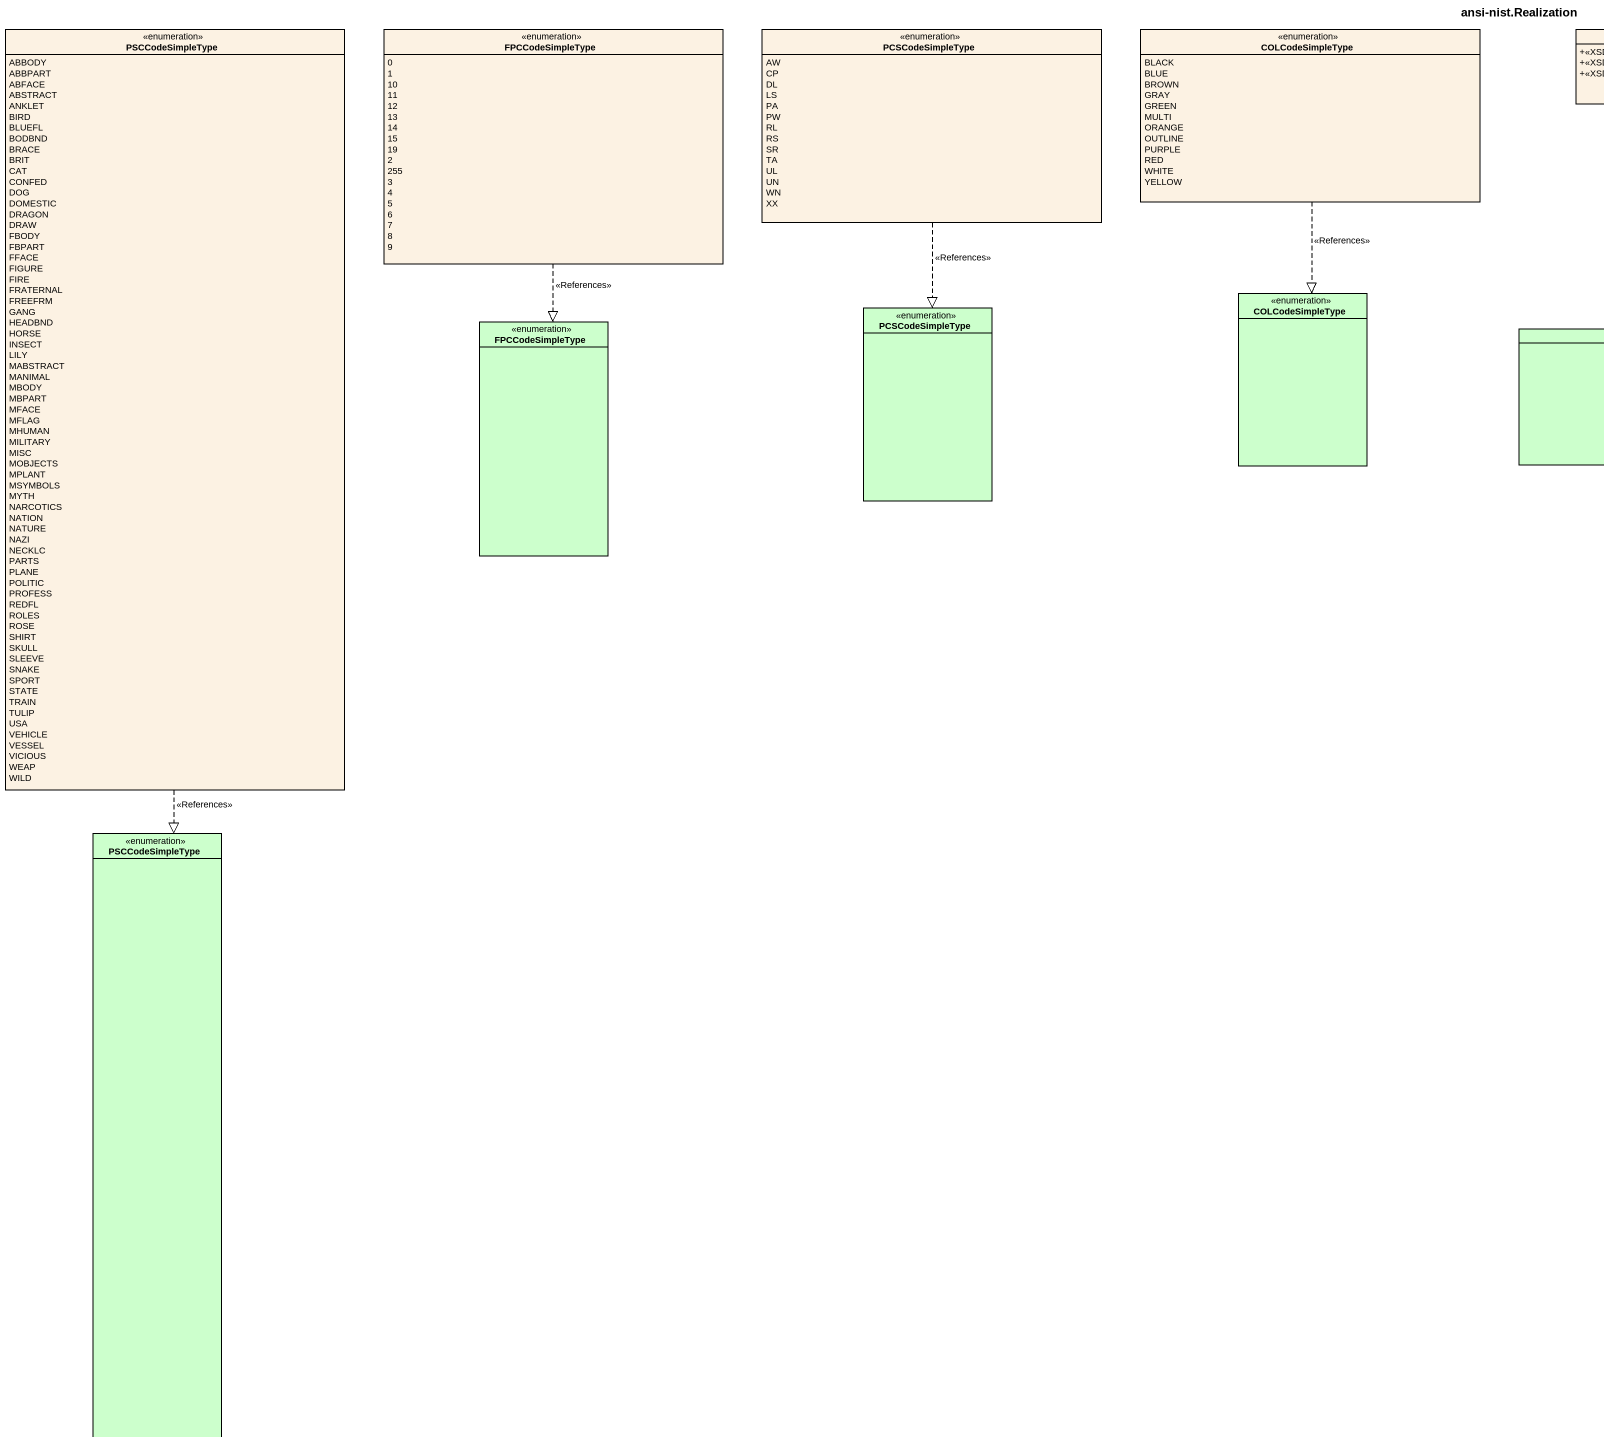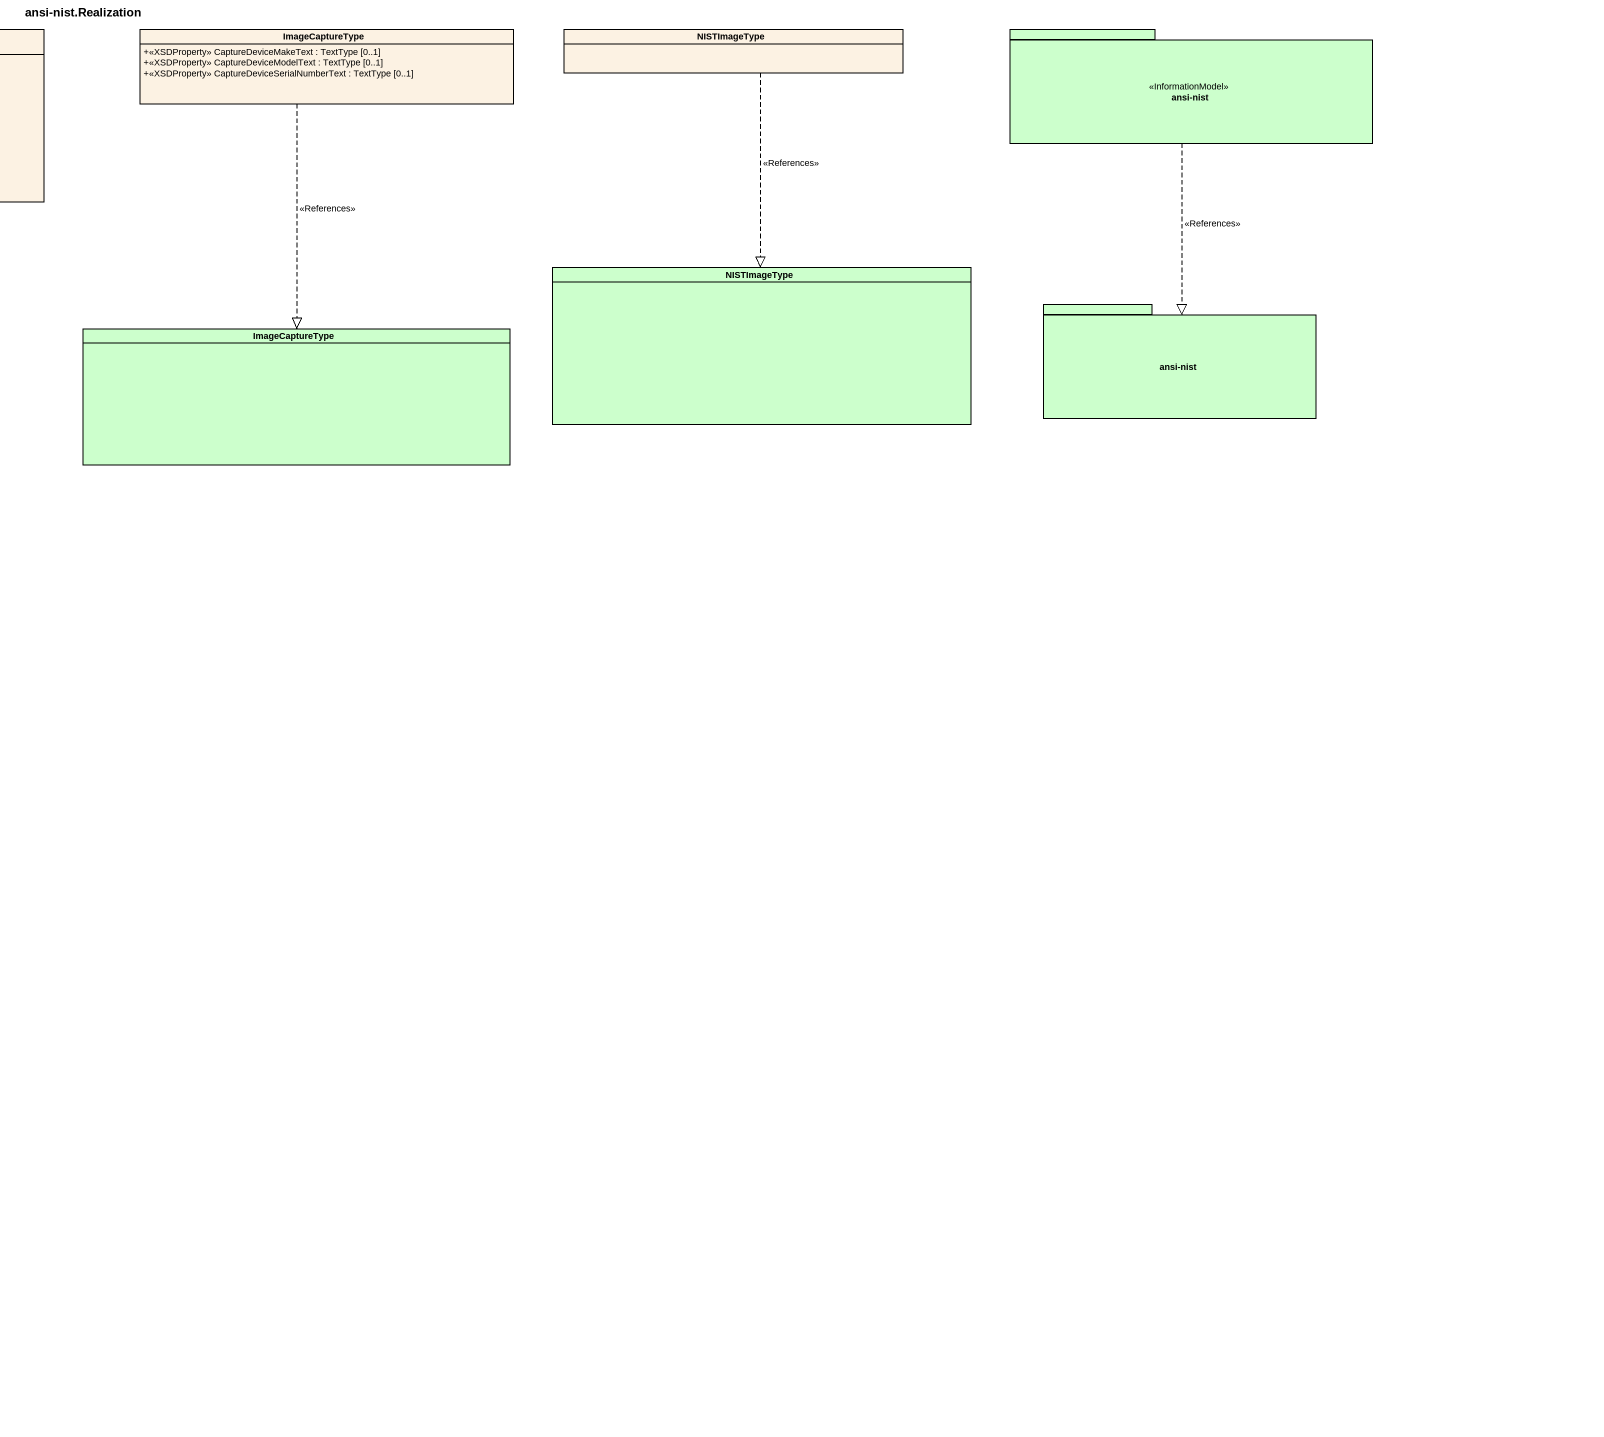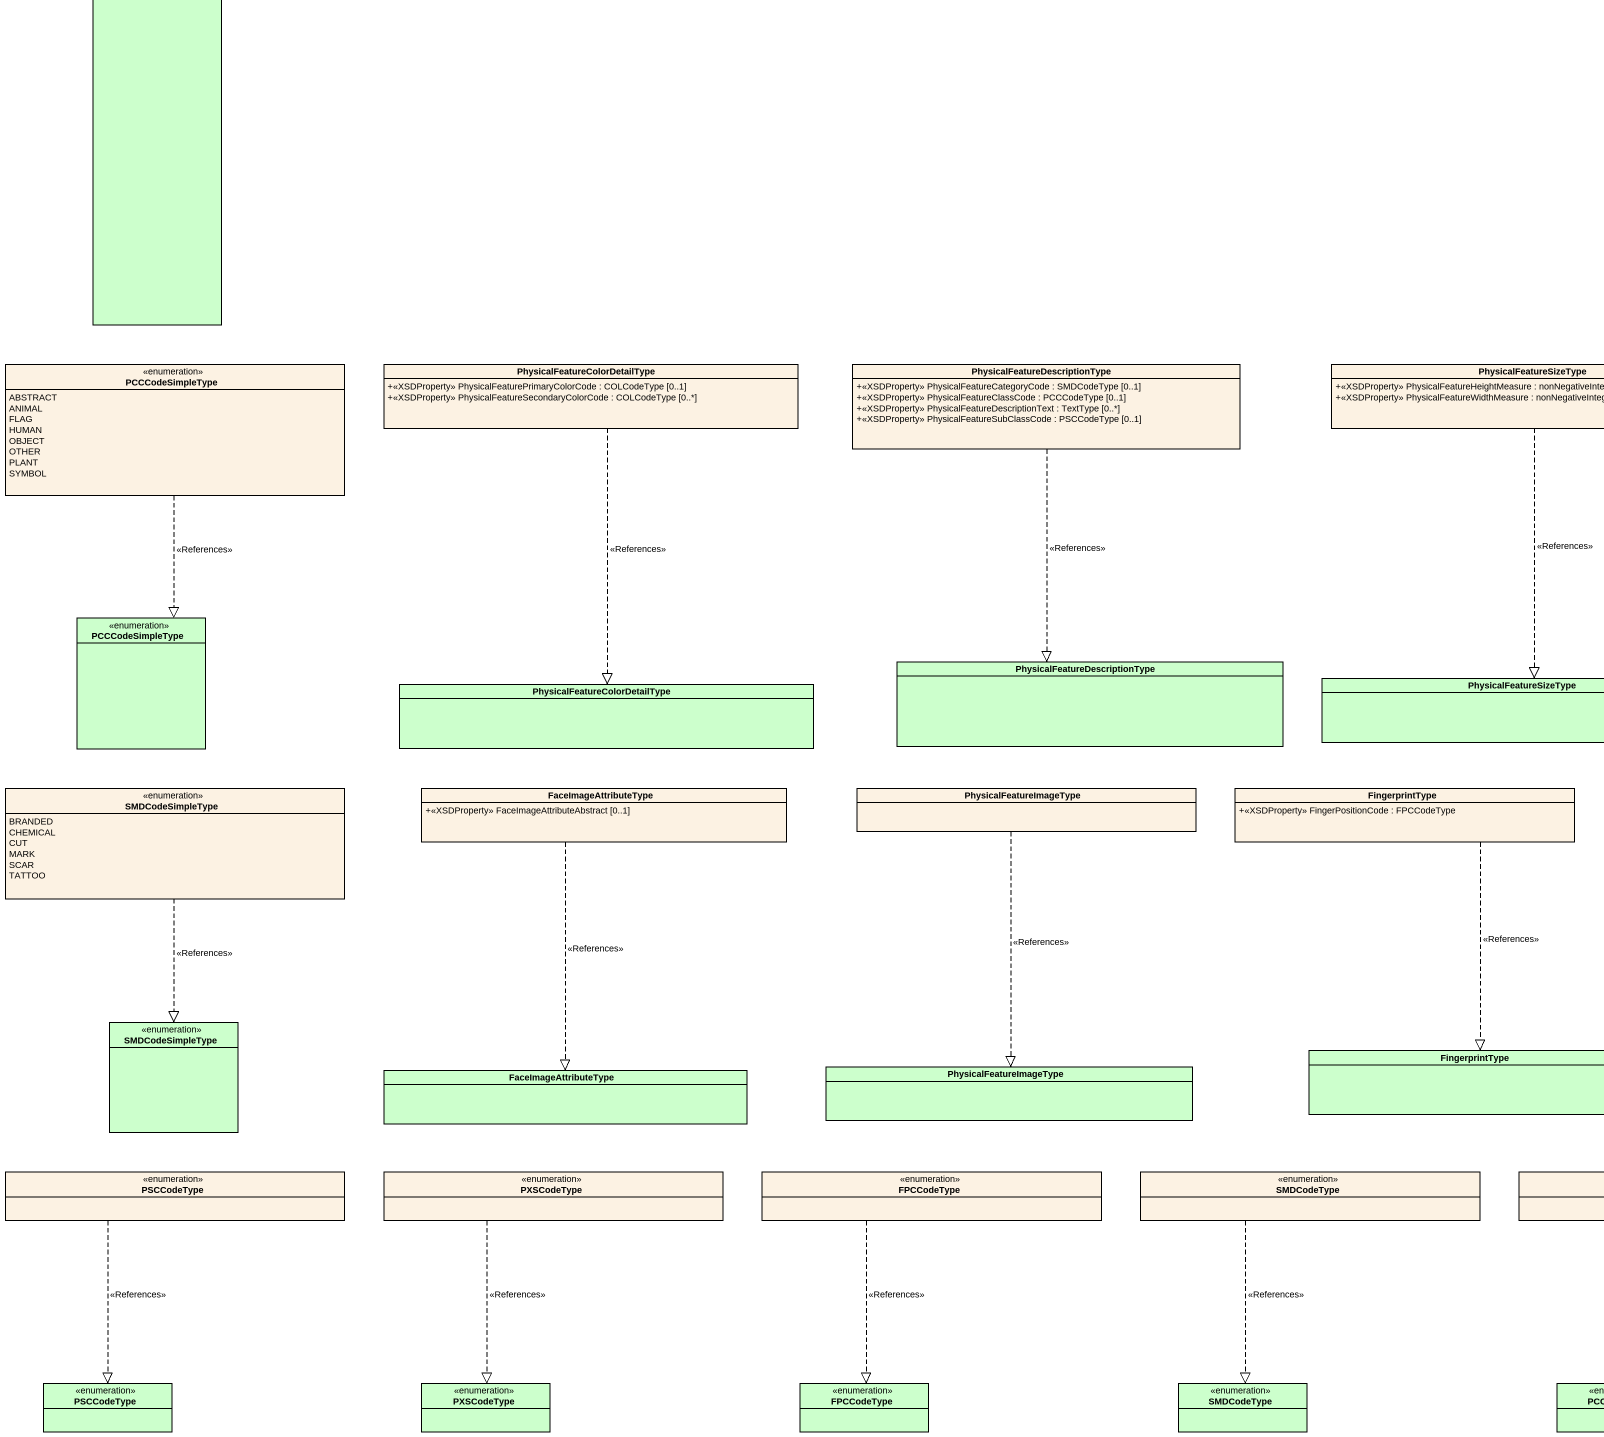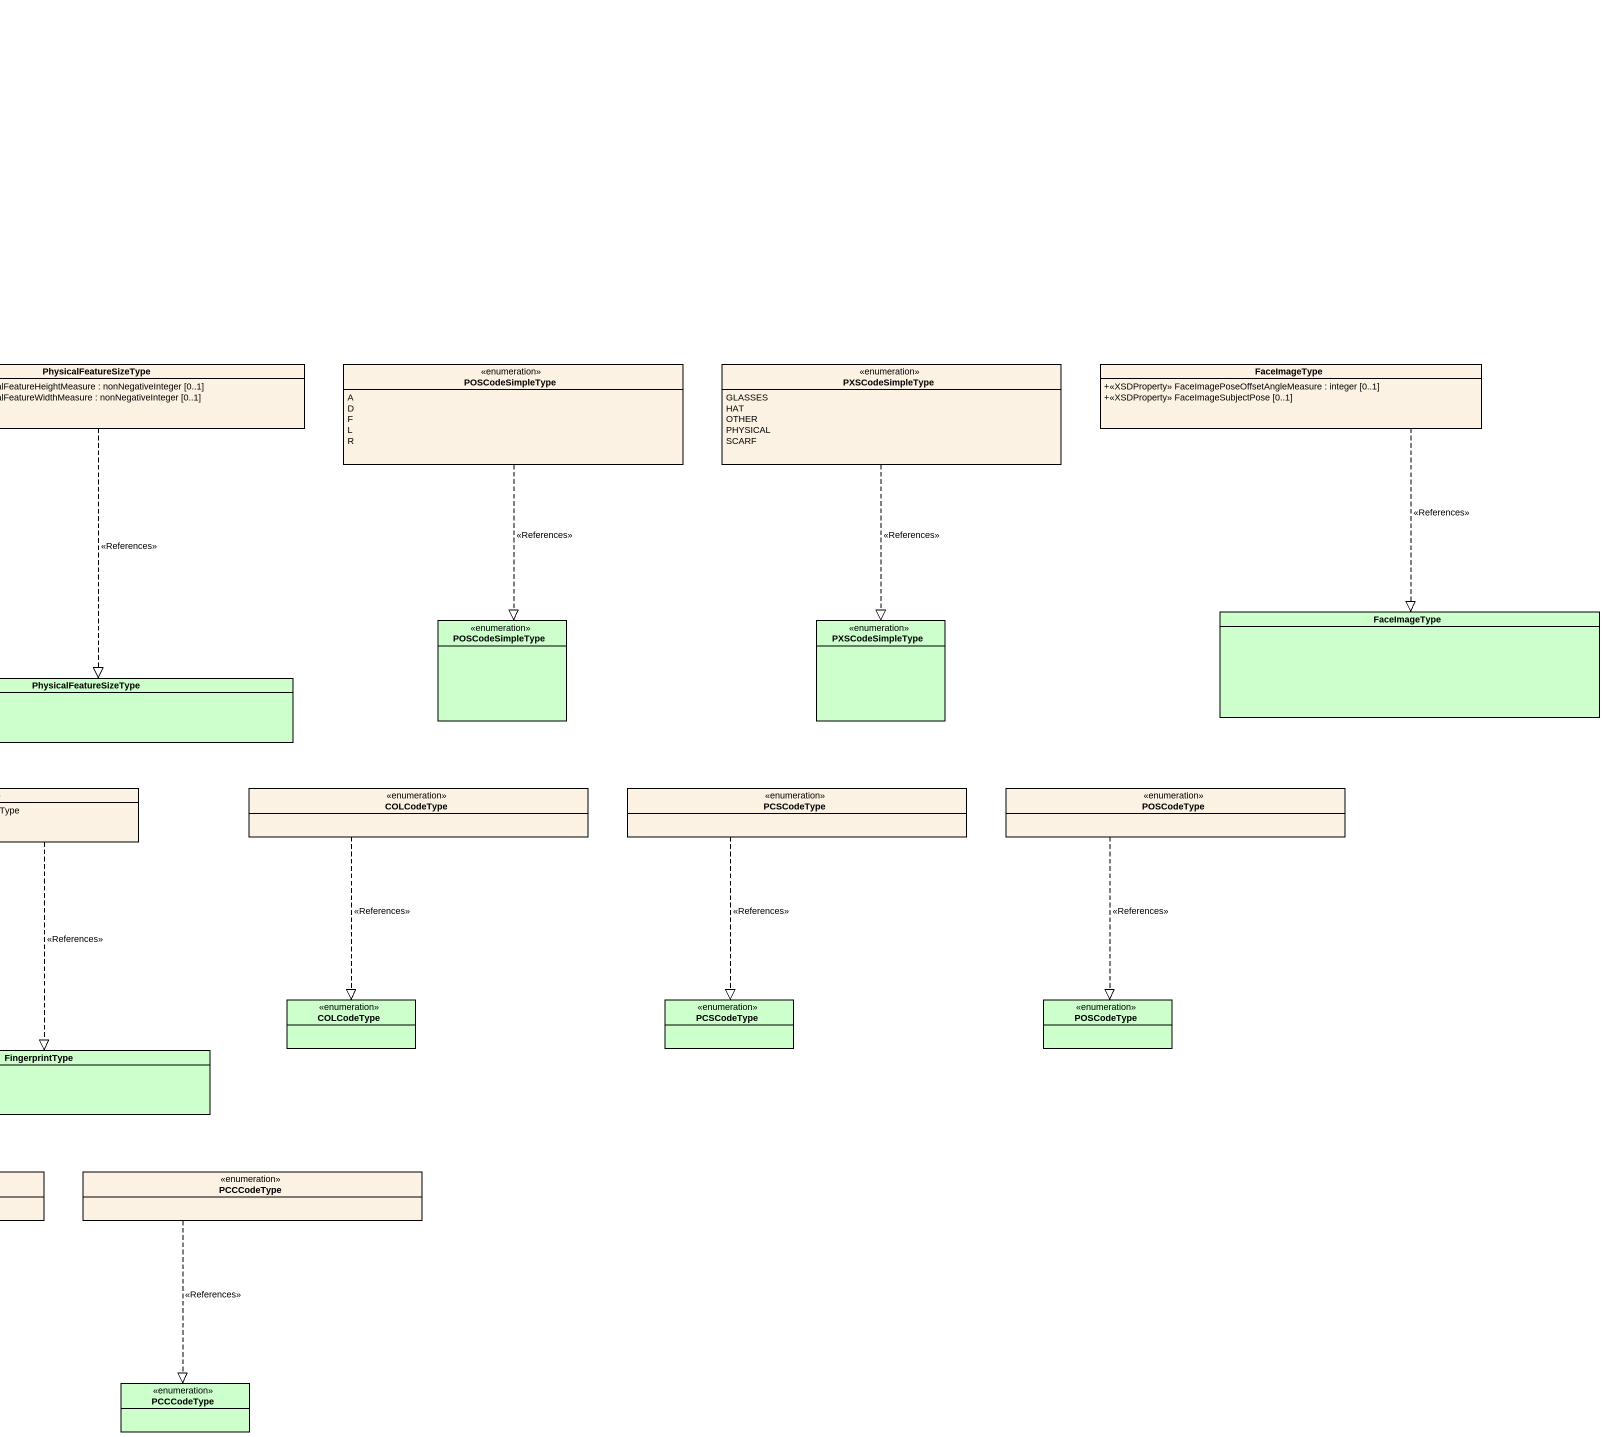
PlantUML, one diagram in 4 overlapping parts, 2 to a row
@startuml
title ansi-nist.Realization
hide circle
hide empty members
skinparam classAttributeIconSize 0
enum PSCCodeSimpleType {
  ABBODY
  ABBPART
  ABFACE
  ABSTRACT
  ANKLET
  BIRD
  BLUEFL
  BODBND
  BRACE
  BRIT
  CAT
  CONFED
  DOG
  DOMESTIC
  DRAGON
  DRAW
  FBODY
  FBPART
  FFACE
  FIGURE
  FIRE
  FRATERNAL
  FREEFRM
  GANG
  HEADBND
  HORSE
  INSECT
  LILY
  MABSTRACT
  MANIMAL
  MBODY
  MBPART
  MFACE
  MFLAG
  MHUMAN
  MILITARY
  MISC
  MOBJECTS
  MPLANT
  MSYMBOLS
  MYTH
  NARCOTICS
  NATION
  NATURE
  NAZI
  NECKLC
  PARTS
  PLANE
  POLITIC
  PROFESS
  REDFL
  ROLES
  ROSE
  SHIRT
  SKULL
  SLEEVE
  SNAKE
  SPORT
  STATE
  TRAIN
  TULIP
  USA
  VEHICLE
  VESSEL
  VICIOUS
  WEAP
  WILD
}
enum FPCCodeSimpleType {
  0
  1
  10
  11
  12
  13
  14
  15
  19
  2
  255
  3
  4
  5
  6
  7
  8
  9
}
enum PCSCodeSimpleType {
  AW
  CP
  DL
  LS
  PA
  PW
  RL
  RS
  SR
  TA
  UL
  UN
  WN
  XX
}
enum COLCodeSimpleType {
  BLACK
  BLUE
  BROWN
  GRAY
  GREEN
  MULTI
  ORANGE
  OUTLINE
  PURPLE
  RED
  WHITE
  YELLOW
}
class ImageCaptureType {
  +<<XSDProperty>> CaptureDeviceMakeText : TextType [0..1]
  +<<XSDProperty>> CaptureDeviceModelText : TextType [0..1]
  +<<XSDProperty>> CaptureDeviceSerialNumberText : TextType [0..1]
}
class NISTImageType
package "ansi-nist" as ansi_nist <<InformationModel>> #CCFFCC {
}
class "NISTImageType" as NISTImageType_2 #CCFFCC
enum "PCSCodeSimpleType" as PCSCodeSimpleType_2 #CCFFCC
enum "COLCodeSimpleType" as COLCodeSimpleType_2 #CCFFCC
package "ansi-nist" as ansi_nist_2 #CCFFCC {
}
enum "FPCCodeSimpleType" as FPCCodeSimpleType_2 #CCFFCC
class "ImageCaptureType" as ImageCaptureType_2 #CCFFCC
enum "PSCCodeSimpleType" as PSCCodeSimpleType_2 #CCFFCC
enum PCCCodeSimpleType {
  ABSTRACT
  ANIMAL
  FLAG
  HUMAN
  OBJECT
  OTHER
  PLANT
  SYMBOL
}
class "PhysicalFeatureColorDetailType" as PhysicalFeatureColorDetailTy {
  +<<XSDProperty>> PhysicalFeaturePrimaryColorCode : COLCodeType [0..1]
  +<<XSDProperty>> PhysicalFeatureSecondaryColorCode : COLCodeType [0..*]
}
class "PhysicalFeatureDescriptionType" as PhysicalFeatureDescriptionTy {
  +<<XSDProperty>> PhysicalFeatureCategoryCode : SMDCodeType [0..1]
  +<<XSDProperty>> PhysicalFeatureClassCode : PCCCodeType [0..1]
  +<<XSDProperty>> PhysicalFeatureDescriptionText : TextType [0..*]
  +<<XSDProperty>> PhysicalFeatureSubClassCode : PSCCodeType [0..1]
}
class PhysicalFeatureSizeType {
  +<<XSDProperty>> PhysicalFeatureHeightMeasure : nonNegativeInteger [0..1]
  +<<XSDProperty>> PhysicalFeatureWidthMeasure : nonNegativeInteger [0..1]
}
enum POSCodeSimpleType {
  A
  D
  F
  L
  R
}
enum PXSCodeSimpleType {
  GLASSES
  HAT
  OTHER
  PHYSICAL
  SCARF
}
class FaceImageType {
  +<<XSDProperty>> FaceImagePoseOffsetAngleMeasure : integer [0..1]
  +<<XSDProperty>> FaceImageSubjectPose [0..1]
}
enum "PCCCodeSimpleType" as PCCCodeSimpleType_2 #CCFFCC
enum "POSCodeSimpleType" as POSCodeSimpleType_2 #CCFFCC
enum "PXSCodeSimpleType" as PXSCodeSimpleType_2 #CCFFCC
class "FaceImageType" as FaceImageType_2 #CCFFCC
class "PhysicalFeatureDescriptionType" as PhysicalFeatureDescriptionTy_2 #CCFFCC
class "PhysicalFeatureColorDetailType" as PhysicalFeatureColorDetailTy_2 #CCFFCC
class "PhysicalFeatureSizeType" as PhysicalFeatureSizeType_2 #CCFFCC
enum SMDCodeSimpleType {
  BRANDED
  CHEMICAL
  CUT
  MARK
  SCAR
  TATTOO
}
class FaceImageAttributeType {
  +<<XSDProperty>> FaceImageAttributeAbstract [0..1]
}
class PhysicalFeatureImageType
class FingerprintType {
  +<<XSDProperty>> FingerPositionCode : FPCCodeType
}
enum COLCodeType
enum PCSCodeType
enum POSCodeType
enum "SMDCodeSimpleType" as SMDCodeSimpleType_2 #CCFFCC
enum "COLCodeType" as COLCodeType_2 #CCFFCC
enum "PCSCodeType" as PCSCodeType_2 #CCFFCC
enum "POSCodeType" as POSCodeType_2 #CCFFCC
class "FingerprintType" as FingerprintType_2 #CCFFCC
class "FaceImageAttributeType" as FaceImageAttributeType_2 #CCFFCC
class "PhysicalFeatureImageType" as PhysicalFeatureImageType_2 #CCFFCC
enum PSCCodeType
enum PXSCodeType
enum FPCCodeType
enum SMDCodeType
enum PCCCodeType
enum "PSCCodeType" as PSCCodeType_2 #CCFFCC
enum "PXSCodeType" as PXSCodeType_2 #CCFFCC
enum "FPCCodeType" as FPCCodeType_2 #CCFFCC
enum "SMDCodeType" as SMDCodeType_2 #CCFFCC
enum "PCCCodeType" as PCCCodeType_2 #CCFFCC
PSCCodeSimpleType ..|> PSCCodeSimpleType_2 : <<References>>
FPCCodeSimpleType ..|> FPCCodeSimpleType_2 : <<References>>
PCSCodeSimpleType ..|> PCSCodeSimpleType_2 : <<References>>
COLCodeSimpleType ..|> COLCodeSimpleType_2 : <<References>>
ImageCaptureType ..|> ImageCaptureType_2 : <<References>>
NISTImageType ..|> NISTImageType_2 : <<References>>
ansi_nist ..|> ansi_nist_2 : <<References>>
PCCCodeSimpleType ..|> PCCCodeSimpleType_2 : <<References>>
PhysicalFeatureColorDetailTy ..|> PhysicalFeatureColorDetailTy_2 : <<References>>
PhysicalFeatureDescriptionTy ..|> PhysicalFeatureDescriptionTy_2 : <<References>>
PhysicalFeatureSizeType ..|> PhysicalFeatureSizeType_2 : <<References>>
POSCodeSimpleType ..|> POSCodeSimpleType_2 : <<References>>
PXSCodeSimpleType ..|> PXSCodeSimpleType_2 : <<References>>
FaceImageType ..|> FaceImageType_2 : <<References>>
SMDCodeSimpleType ..|> SMDCodeSimpleType_2 : <<References>>
FaceImageAttributeType ..|> FaceImageAttributeType_2 : <<References>>
PhysicalFeatureImageType ..|> PhysicalFeatureImageType_2 : <<References>>
FingerprintType ..|> FingerprintType_2 : <<References>>
COLCodeType ..|> COLCodeType_2 : <<References>>
PCSCodeType ..|> PCSCodeType_2 : <<References>>
POSCodeType ..|> POSCodeType_2 : <<References>>
PSCCodeType ..|> PSCCodeType_2 : <<References>>
PXSCodeType ..|> PXSCodeType_2 : <<References>>
FPCCodeType ..|> FPCCodeType_2 : <<References>>
SMDCodeType ..|> SMDCodeType_2 : <<References>>
PCCCodeType ..|> PCCCodeType_2 : <<References>>
@enduml
